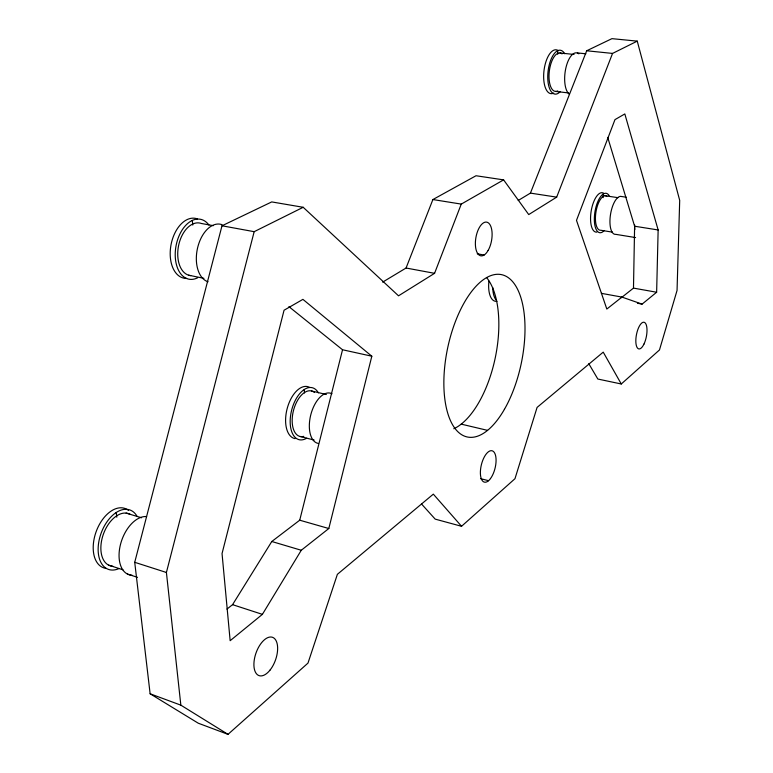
<?xml version="1.0" encoding="UTF-8"?>
<svg xmlns="http://www.w3.org/2000/svg" width="773" height="773" viewBox="0 0 773 773"><rect width="100%" height="100%" fill="white"/><g stroke="black" fill="none" stroke-linecap="round" stroke-linejoin="round"><path stroke-width="1.16" d="M603.153 197.627L603.182 194.071M621.444 297.624L633.483 288.107L634.614 226.228L607.723 137.401M656.635 292.242L658.142 229.958L624.826 113.94L614.97 119.622L576.494 220.363L606.824 309.045L621.956 297.093L642.102 304.118L656.635 292.242L633.483 288.107M328.815 528.519L371.823 356.208L302.919 299.364L284.058 310.234L222.044 553.565L230.151 640.701L262.395 614.361L301.277 550.26L328.815 528.519L299.721 520.2L271.787 541.506L232.567 604.66L226.962 609.085M299.721 520.2L342.536 349.763L288.918 306.649M621.279 383.988L603.23 352.14L537.09 407.41L514.973 478.7L461.549 526.287L433.324 494.14L337.376 574.329L307.983 663.099L228.006 734.35L180.843 705.15L166.408 572.474L254.172 231.678L303.19 207.29L398.52 295.817L434.571 273.323L461.259 204.101L503.61 179.877L528.732 214.575L556.676 197.134L612.545 53.424L637.252 41.133L679.699 200.381L677.051 290.445L659.475 349.956L621.279 383.988L597.838 379.041L588.775 363.668M228.006 734.35L198.265 723.209L150.126 693.787L134.724 562.309L221.996 225.784L271.729 201.917L303.19 207.29M382.645 282.126L406.067 268.018L432.89 199.55L476.023 175.742L503.61 179.877M518.21 200.468L530.423 193.115L586.697 50.767L611.945 38.65L637.252 41.133M586.697 50.767L612.545 53.424M585.866 53.801L576.6 52.844A21.306 9.063 -83 0 0 565.382 70.411A21.306 9.063 -83 0 0 569.372 94.287M559.971 52.979L574.039 54.448M555.526 91.417L568.348 92.924M626.333 197.231L620.477 196.352A19.228 7.595 -80.6 0 0 610.284 216.073A19.228 7.595 -80.6 0 0 615.781 234.354L635.59 237.572M605.095 195.733L617.936 197.666M530.423 193.115L556.676 197.134M634.614 226.228L658.142 229.958M432.89 199.55L461.259 204.101M612.506 232.151L600.892 230.267A17.47 7.044 -80.7 0 1 596.06 211.367A17.47 7.044 -80.7 0 1 606.882 196.207M477.241 253.795L484.13 255.013M601.384 293.344L621.956 297.093M221.996 225.784L254.172 231.678M637.416 303.258L642.102 304.118M213.28 225.668L201.424 223.494A26.697 16.591 -79.2 0 0 178.592 245.563A26.697 16.591 -79.2 0 0 190.689 275.623M406.067 268.018L434.571 273.323M188.564 275.188L203.937 278.328M342.536 349.763L371.823 356.208M461.21 424.135L487.579 430.368M311.422 390.954L326.341 394.501M480.651 478.68L488.565 480.69M300.378 436.532L314.128 440.04M461.549 526.287L435.199 519.127L421.488 503.948M271.787 541.506L301.277 550.26M126.105 513.098L141.565 517.775M134.724 562.309L166.408 572.474M232.567 604.66L262.395 614.361M108.616 565.131L122.965 569.798M127.439 574.059L137.507 577.344M150.126 693.787L180.843 705.15M116.221 512.47L116.791 517.195M192.332 220.44L192.757 225.059M304.272 389.515L304.504 392.974M557.72 50.68L557.72 54.265M486.555 277.517A82.189 38.495 -78.1 0 1 495 359.03A82.189 38.495 -78.1 0 1 453.78 428.754M303.789 436.359A23.451 12.668 -75.7 0 1 293.334 411.091A23.451 12.668 -75.7 0 1 314.418 392.481M306.523 438.272A26.804 14.484 -75.7 0 1 291.721 409.874A26.804 14.484 -75.7 0 1 318.36 392.839M295.054 438.629A26.755 14.523 -75.7 0 1 287.363 407.883A26.755 14.523 -75.7 0 1 309.442 387.292M318.176 443.402A25.857 13.701 -75.8 0 1 311.065 413.758A25.857 13.701 -75.8 0 1 331.994 393.766M112.877 566.251A27.644 16.774 -70 0 1 103.089 535.032A27.644 16.774 -70 0 1 130.279 514.403M119.1 568.513A31.596 19.17 -69.9 0 1 100.78 534.153A31.596 19.17 -69.9 0 1 136.947 516.122M106.007 568.368A31.538 19.219 -69.9 0 1 96.586 530.51A31.538 19.219 -69.9 0 1 128.579 510.499M132.067 575.247A30.514 18.185 -70.2 0 1 120.424 544.694A30.514 18.185 -70.2 0 1 146.619 516.567M197.646 277.768A30.514 18.958 -79.2 0 1 176.283 244.626A30.514 18.958 -79.2 0 1 208.942 225.04M186.612 278.396A30.456 19.006 -79.2 0 1 170.949 245.215A30.456 19.006 -79.2 0 1 197.357 218.904M208.043 281.778A29.461 17.972 -79.1 0 1 197.743 247.254A29.461 17.972 -79.1 0 1 222.189 224.721M497 301.267A22.166 10.059 -79.5 0 1 488.913 281.101M496.15 300.04A22.195 10.02 -79.5 0 1 492.73 287.517M604.283 230.509A19.963 8.049 -80.7 0 1 594.795 212.836A19.963 8.049 -80.7 0 1 609.163 195.656M596.843 232.122A19.943 8.078 -80.7 0 1 591.268 210.536A19.943 8.078 -80.7 0 1 603.674 193.25M634.826 229.523A19.383 7.392 -80.6 0 1 634.643 224.953M557.758 90.914A19.344 8.406 -83.1 0 1 549.294 71.406A19.344 8.406 -83.1 0 1 562.048 53.888M560.299 91.543A22.117 9.605 -83.1 0 1 548.685 85.658A22.117 9.605 -83.1 0 1 551.98 57.299A22.117 9.605 -83.1 0 1 564.696 53.724M553.719 93.089A22.079 9.634 -83.1 0 1 543.873 71.773A22.079 9.634 -83.1 0 1 557.835 50.332M577.373 53.018A21.306 9.063 -83 0 1 578.842 53.839M490.469 478.603A16.156 7.054 -76.3 0 0 493.618 451.645A16.156 7.054 -76.3 0 0 480.593 469.095A16.156 7.054 -76.3 0 0 490.469 478.603M504.421 409.332A82.962 37.606 -78.1 0 0 504.991 275.768A82.962 37.606 -78.1 0 0 443.857 382.345A82.962 37.606 -78.1 0 0 504.421 409.332M488.13 250.433A17.093 7.962 -80.2 0 0 487.715 222.479A17.093 7.962 -80.2 0 0 475.376 244.007A17.093 7.962 -80.2 0 0 488.13 250.433M270.057 670.065A20.301 10.349 -70.6 0 0 273.227 637.619A20.301 10.349 -70.6 0 0 254.046 661.688A20.301 10.349 -70.6 0 0 270.057 670.065M643.957 344.101A13.595 5.053 -79 0 0 644.469 322.399A13.595 5.053 -79 0 0 635.831 340.275A13.595 5.053 -79 0 0 643.957 344.101"/></g></svg>
